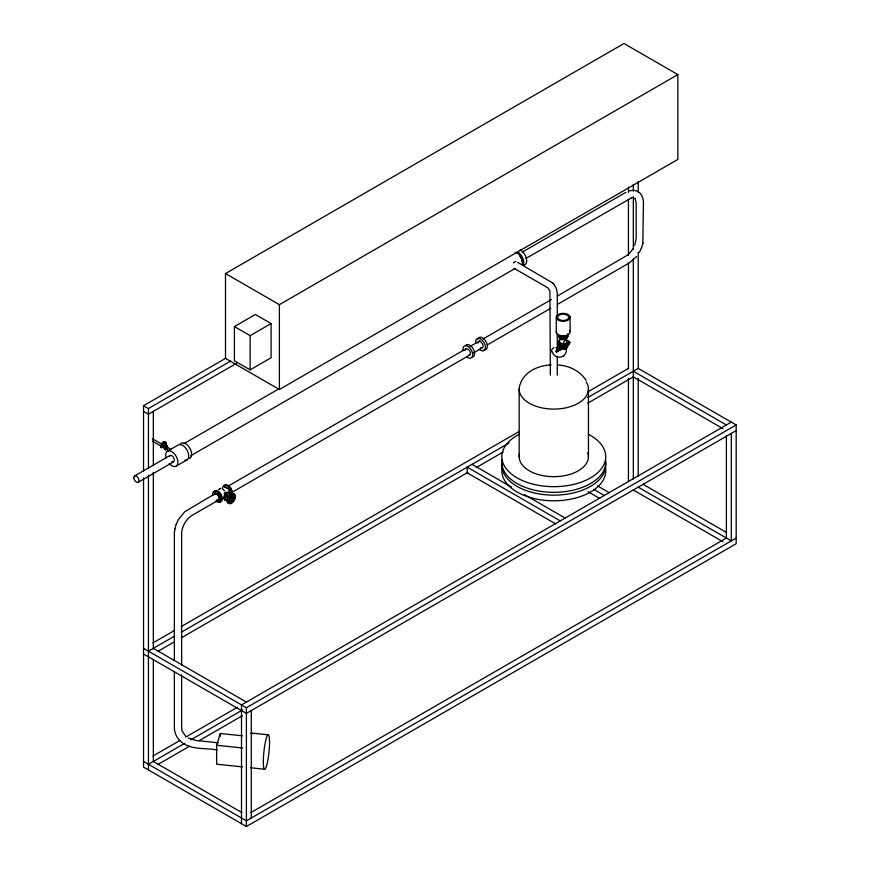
<?xml version="1.0" encoding="UTF-8"?>
<svg xmlns="http://www.w3.org/2000/svg" width="870" height="870" viewBox="0 0 870 870"><rect width="100%" height="100%" fill="white"/><g stroke="black" fill="none" stroke-linecap="round" stroke-linejoin="round"><path stroke-width="1.3" d="M242.469 735.824L220.36 733.497L216.641 745.285L216.63 764.197L242.643 766.927M562.988 339.159L559.801 338.387L559.704 335.385L562.999 336.222L563.216 339.159L566.577 338.299L567.893 336.451L567.893 333.634M228.125 497.683L229.169 496.248L229.223 497.662M163.19 444.102L164.017 443.972M166.822 447.637C166.54 445.299 164.191 449.681 166.333 448.528M566.229 347.859C568.197 357.32 555.952 360.952 552.222 352.176M221.034 500.631L220.36 500.739L220.327 499.804M225.036 485.928L225.711 485.83M165.169 442.384L163.854 442.178L165.169 442.384L163.962 442.895L164.419 444.309L163.114 444.037A1.925 1.109 0 0 1 163.179 442.123A1.925 1.109 0 0 1 166.061 443.08A1.925 1.109 0 0 1 163.179 444.037L164.071 443.243L164.43 443.972M174.935 528.579L174.359 533.288L174.359 660.558M231.05 498.456C231.996 499.891 232.04 499.391 231.202 498.238M231.637 497.955L230.909 499.228M232.301 498.336L231.888 499.032M567.893 343.628L568.882 344.205L567.523 343.965L568.567 342.671L568.98 344.107M568.175 343.933L568.11 343.726A4.992 2.882 0 0 1 567.925 344.498M568.317 343.976L569.187 343.574M567.925 343.15C568.099 346.227 569.165 342.312 569.165 344.063M568.762 343.498L568.262 342.856L568.034 343.715M568.98 343.596L568.317 343.117M569.121 343.683L568.523 343.356M642.854 243.382L643.43 202.482C643.332 198.545 642.071 194.304 638.645 192.009M465.232 350.479C466.298 345.531 472.682 352.676 469.626 355.112L232.149 492.224M477.967 343.128C479.664 336.853 486.819 349.262 480.534 347.587M165.691 443.243C162.559 442.145 167.04 445.364 164.354 443.243C168.182 442.264 163.527 444.342 163.93 442.906C163.277 441.264 162.103 443.363 162.907 444.091M162.592 443.178L163.886 442.928M162.657 442.776L163.864 443.276M164.495 443.395C162.636 442.928 166.964 444.157 165.343 442.482M161.472 445.168L161.602 445.266M176.229 524.218L178.437 519.542L184.777 511.712L215.336 493.529M639.352 252.42L641.56 247.743M174.826 528.949L176.284 524.023M227.799 499.206L228.027 498.466L230.844 499.032L228.027 498.466M228.679 498.847L228.679 502.001L230.844 499.304L230.191 498.923L228.027 501.62L227.69 500.239M230.202 498.564L231.54 497.586M231.616 498.184L231.268 499.413L232.072 498.532L230.778 497.999M232.268 498.564L231.931 499.282M231.735 494.312L231.159 497.444L232.279 498.205L234.454 495.508L234.454 498.673L233.791 498.292L234.008 495.617M568.001 344.009L568.762 343.139M568.132 344.15L569.067 343.313M568.871 343.171L568.621 344.15M634.741 245.362L636.155 238.391L636.155 202.753L634.926 198.175L635.317 198.806M641.505 247.939L642.963 243.002M163.506 444.494L164.017 443.83A1.522 0.881 0 0 0 162.712 445.038A1.522 0.881 0 0 0 165.115 445.407A1.522 0.881 0 0 0 164.898 443.972M162.973 447.3A2.175 1.251 -60 0 1 161.135 447.256A2.175 1.251 -60 0 1 161.929 444.581A2.175 1.251 -60 0 1 163.908 444.157L164.626 444.157M164.778 444.091L164.289 444.777L163.506 444.255M562.999 336.222C571.938 333.884 561.237 338.223 559.867 335.472M169.313 456.478C172.195 451.943 177.447 463.384 171.792 461.644M558.312 343.813L559.801 345.749L563.216 346.521L563.216 349.338L566.413 348.446L566.827 343.465L566.044 346.619L557.028 351.828A1.098 0.631 -60 0 1 556.245 351.382A1.098 0.631 -60 0 1 557.028 350.034L566.403 344.215L556.865 349.947A1.098 0.631 -60 0 0 556.093 351.295A1.098 0.631 -60 0 0 556.865 351.741L565.881 346.532L566.674 343.378L569.187 342.106C571.623 342.486 567.283 344.857 566.674 345.172M231.105 498.379L228.277 497.803L230.071 495.269M228.94 498.184L231.311 495.226L231.268 498.336M230.474 498.379L231.55 497.923L230.648 497.738L230.648 495.813M233.53 498.956L231.159 501.903L231.822 502.284L234.193 499.337L231.366 498.76M568.48 343.465C568.752 341.247 565.554 344.357 568.371 343.552M568.708 343.596L567.969 344.226M566.348 348.587L566.674 343.378M164.43 444.244L163.941 443.852A1.338 0.772 0 0 0 162.897 444.94A1.338 0.772 0 0 0 164.952 445.266A1.338 0.772 0 0 0 164.963 444.037M228.669 497.172C230.365 494.845 230.082 499.347 228.375 498.108M162.929 444.037L162.592 442.917L163.832 442.971M162.298 445.386L162.516 446.778M164.397 443.167L165.343 442.754M633.066 248.787L628.151 254.888M567.893 336.277C566.642 339.55 562.259 339.311 559.638 338.115M566.5 348.489L567.893 346.51L568.295 344.063M569.85 342.617L566.827 345.26M231.561 497.912L234.193 495.15L233.53 494.769L231.366 497.466L232.149 498.423M231.311 499.695L231.311 502.577L228.636 502.316L230.441 499.293M233.791 495.128L231.409 498.195M228.277 501.99L228.94 502.371L231.105 499.674M563.173 356.396L563.651 355.819M161.798 447.474L161.798 447.474A2.175 1.251 -60 0 1 161.135 444.983A2.175 1.251 -60 0 1 163.701 444.287M231.126 498.988L234.193 499.337M636.546 256.519L629.488 262.816L557.779 304.217M219.099 489.321L221.002 488.244M218.664 489.592L220.545 488.483M165.517 443.537L164.669 444.2M628.423 254.605L557.431 296.028M568.023 343.041L569.371 343.487M568.436 344.085L568.73 342.9M225.504 273.55L623.975 43.5L677.85 74.602L677.85 159.438L279.379 389.488L225.504 358.386L225.504 273.55L279.379 304.663L677.85 74.602M234.411 326.576L255.356 314.483L271.081 323.564L271.081 357.777L250.136 369.87L234.411 360.789L234.411 326.576L250.136 335.657L271.081 323.564M143.539 471.072L143.539 405.714L225.754 358.244M143.539 405.714L148.433 408.541L230.659 361.072M236.531 363.334L148.433 414.196L143.539 411.369M162.94 443.667C165.452 442.993 161.439 443.352 163.614 442.221M163.114 444.037L163.995 443.537M167.138 451.399L177.958 445.146A8.656 5.002 60 0 1 187.67 451.334A8.656 5.002 60 0 1 184.657 460.273M183.853 443.711L279.074 388.738M134.567 475.966L169.824 455.608M522.424 252.039L625.845 192.335M138.2 482.263L173.445 461.916M525.871 258.455L632.055 197.566L631.424 197.784M190.78 455.706L515.225 268.395M176.447 465.95L187.278 459.708M228.266 486.058L465.733 348.968M470.094 346.445L479.838 340.822M483.372 338.778L551.547 299.421M219.218 499.684L192.172 515.301C186.267 518.824 181.721 526.687 181.634 533.56L181.634 665.365M473.139 353.089L482.535 347.663M487.243 344.944L550.721 308.295M565.804 345.107L566.968 345.955L567.186 345.346A2.458 1.414 -60 0 1 565.924 343.791A2.458 1.414 -60 0 1 567.784 341.062A2.458 1.414 -60 0 1 569.361 342.149L569.698 341.997M566.577 348.348L562.988 349.207L562.988 346.521M152.935 642.919L174.076 630.717M181.123 626.65L519.401 431.346M587.522 392.022L628.629 368.282M148.433 651.173L174.283 636.253M181.33 632.186L509.026 442.993M587.718 397.557L638.232 368.401L736.183 424.951L736.183 543.717L246.395 826.5L143.539 767.112L143.539 477.858M157.829 651.402L174.283 641.919M181.33 637.84L467.919 472.377M476.14 467.636L503.154 452.041M587.718 403.212L633.534 376.764M152.935 756.041L179.949 740.435M185.821 737.053L237.499 707.212M731.289 422.124L241.501 704.907L241.501 823.672M148.433 764.284L184.853 743.263M190.726 739.881L242.404 710.04M143.539 648.346L246.395 707.734L736.183 424.951M157.829 764.523L189.551 746.21M198.947 740.783L242.404 715.695M736.183 430.606L246.395 713.389L143.539 654.001M250.897 812.591L726.591 537.954M736.183 538.062L246.395 820.845L143.539 761.457M165.789 446.669L165.017 448.376L168.639 450.519M231.866 498.108L228.277 497.803M163.886 443.2L163.614 442.482M566.25 344.911L565.38 345.303A4.546 2.621 0 0 1 559.889 344.89A4.546 2.621 0 0 1 559.171 341.725M566.566 345.096L565.598 345.521A4.992 2.882 0 0 1 559.573 345.064A4.992 2.882 0 0 1 558.779 341.595M568.023 343.954L568.371 344.542M567.186 345.346L567.631 345.151A2.458 1.414 -60 0 0 569.132 343.28M231.159 494.551L234.193 495.15M231.561 498.086L232.127 498.26M231.311 502.577L228.94 502.371M230.082 488.244L230.637 488.462M629.369 190.834L633.512 190.269M469.626 355.112L468.473 355.221M565.38 343.726L564.282 343.987A4.546 2.621 0 0 1 559.171 342.758A4.546 2.621 0 0 1 559.889 339.594M565.881 346.532L565.804 344.553L563.151 343.65A3.763 2.175 0 0 1 559.889 340.387M551.221 364.911C538.867 365.269 524.403 371.37 520.358 383.92A34.637 19.999 0 0 0 555.615 409.063A34.637 19.999 0 0 0 586.141 381.93M558.312 343.998L559.801 345.934L563.216 346.695M557.692 365.008C568.806 365.454 580.149 370.837 586.119 380.44M231.627 498.097L233.791 498.292M234.454 498.673L231.279 497.77M251.571 733.051L268.308 734.813A17.313 2.534 -84 0 1 267.655 761.185A17.313 2.534 -84 0 1 263.349 760.075A17.313 2.534 -84 0 1 268.308 734.813M218.359 742.806L195.63 740.413L188.311 738.032M216.641 745.285L242.654 748.015M217.293 749.983C205.146 747.635 190.541 750.353 180.612 741.338M250.419 767.753L264.567 769.243M569.698 342.171L569.034 342.019L569.698 342.356M560.856 348.696L562.988 349.207M634.252 190.291L637.308 191.237M568.947 343.237L568.327 342.91L569.165 343.03M568.501 344.248L567.838 343.933L568.447 344.281M232.518 494.236L233.53 494.769M517.585 262.359L552.613 282.946M514.148 268.373L547.741 287.785L549.905 290.852L550.34 375.144M633.327 371.229L726.385 424.951M633.327 376.884L722.905 428.595M559.801 338.387L558.312 336.277M566.631 345.27L567.631 345.151M559.801 348.446L559.638 345.662M642.876 484.198L726.635 532.549M637.982 487.026L731.289 540.89L731.289 433.434M633.327 489.995L722.905 541.705M597.549 485.906L609.185 492.627M593.808 489.408L604.28 495.454M588 491.702L599.626 498.423M472.062 464.33L511.614 487.167M524.414 494.551L565.119 518.063M560.226 520.891L467.168 467.157L467.168 472.812L555.571 523.86M152.196 438.621L162.679 444.679A1.305 0.75 -60 0 0 161.657 446.299A1.305 0.75 -60 0 0 162.657 446.832M166.17 446.691L170.835 449.388M152.38 441.123L162.831 447.158M153.337 648.346L246.395 702.079M241.74 812.504L153.337 761.457L153.337 659.688M222.524 489.016L224.503 490.767M553.962 284.37L556.343 288.394L557.268 292.788L557.268 315.745M552.363 282.674L554.092 284.512M163.799 444.091L163.843 444.146A1.522 0.881 0 0 1 164.136 444.091M185.571 736.031L182.124 731.018L181.634 727.875L181.634 674.881M180.394 741.142C176.936 737.716 174.478 733.214 174.359 728.255L174.359 671.39M558.312 343.683L558.312 346.51L559.704 348.489M220.599 494.247L220.632 495.182L220.001 494.649M563.76 343.606C562.118 342.269 566.903 338.147 566.881 340.714M163.854 442.178L164.18 443.135M566.348 335.472L566.413 338.387M563.216 336.222L563.216 339.159M726.385 435.979L726.385 538.062M638.232 181.623L638.232 192.477M638.232 252.191L638.232 368.88M638.232 378.385L638.232 476.086M633.327 184.451L633.327 191.237M633.327 196.663L633.327 249.581M633.327 259.086L633.327 478.913M628.434 187.05L628.434 192.477M628.434 199.263L628.434 254.899M628.434 263.044L628.434 368.88M628.434 378.385L628.434 481.512M588.446 389.097L588.446 456.674M570.078 316.919L570.078 331.568M566.577 335.603L566.577 338.299M566.044 344.824L566.044 346.619M557.268 333.297L557.268 349.49M557.268 356.243L557.268 375.144M556.289 317.724L556.289 332.373M519.172 389.097L519.172 456.674M279.379 304.663L279.379 389.488M251.289 710.562L251.289 818.017M250.136 335.657L250.136 369.87M246.395 707.734L246.395 826.5M231.822 494.932L231.822 497.825M231.822 502.284L231.822 499.391L231.159 499.01L231.159 501.903M230.648 500.272L230.648 502.197M220.36 733.497L220.36 736.194M153.337 411.369L153.337 465.646M153.337 472.432L153.337 648.835M148.433 408.541L148.433 468.473M148.433 475.259L148.433 769.939M587.772 452.77A34.637 19.999 0 0 1 554.951 476.662A34.637 19.999 0 0 1 519.466 454.064M513.485 262.947A3.458 2.001 -60 0 1 514.072 262.327M514.714 261.87A3.458 2.001 -60 0 1 515.932 261.533M250.864 733.475A17.313 2.534 -84 0 1 252.159 733.812M569.654 330.546A6.927 4.002 0 0 1 563.88 335.95A6.927 4.002 0 0 1 556.343 331.329M164.832 443.863A1.522 0.881 0 0 1 165.18 445.288A1.522 0.881 0 0 1 162.744 444.994A1.522 0.881 0 0 1 164.06 443.765M164.832 443.624A1.522 0.881 0 0 1 165.18 445.048A1.522 0.881 0 0 1 162.744 444.755A1.522 0.881 0 0 1 164.06 443.537M162.244 446.691A1.338 0.772 -60 0 1 161.57 446.778M161.407 446.647A1.338 0.772 -60 0 1 162.201 444.526M162.984 446.669A1.272 0.729 -60 0 1 161.809 446.604A1.272 0.729 -60 0 1 162.603 444.885M164.898 444.211A1.522 0.881 0 0 1 165.387 445.473A1.522 0.881 0 0 1 163.168 445.647A1.522 0.881 0 0 1 163.071 444.352M164.963 444.124A1.338 0.772 0 0 1 165.202 445.212A1.338 0.772 0 0 1 163.321 445.353A1.338 0.772 0 0 1 163.082 444.265A1.925 1.109 0 0 1 163.179 442.384A1.925 1.109 0 0 1 166.061 443.341A1.925 1.109 0 0 1 163.179 444.309M163.332 444.124A1.338 0.772 0 0 1 163.973 443.972M164.963 445.146A1.164 0.674 0 0 1 165.028 446.049A1.164 0.674 0 0 1 163.473 446.169A1.164 0.674 0 0 1 163.136 445.288M164.963 444.494A1.164 0.674 0 0 1 165.028 445.407A1.164 0.674 0 0 1 163.473 445.516A1.164 0.674 0 0 1 163.136 444.635M166.822 448.267A2.175 1.251 -60 0 1 164.397 449.29A2.175 1.251 -60 0 1 165.333 446.147A2.175 1.251 -60 0 1 167.268 446.745M167.181 448.474A2.175 1.251 -60 0 1 164.647 449.29A2.175 1.251 -60 0 1 166.224 445.995A2.175 1.251 -60 0 1 167.421 447.963M166.583 448.496A1.338 0.772 -60 0 1 165.18 448.681A1.305 0.75 -60 0 1 164.898 447.669A1.305 0.75 -60 0 1 165.898 446.495M165.18 448.681A1.338 0.772 -60 0 1 166.072 446.756A1.338 0.772 -60 0 1 167.007 447.571M166.04 448.452A1.305 0.75 -60 0 1 165.811 448.648M227.886 498.782A1.86 1.077 -60 0 1 228.353 496.085A1.86 1.077 -60 0 1 230.169 496.368A1.86 1.077 -60 0 1 228.462 498.869M227.57 498.553A1.86 1.077 -60 0 1 227.374 496.248A1.86 1.077 -60 0 1 229.441 495.476M229.582 496.161A1.86 1.077 -60 0 1 229.169 497.455M228.56 498.173A1.86 1.077 -60 0 1 228.212 498.412M226.287 500.489A4.35 2.512 -60 0 1 225.689 494.965A4.35 2.512 -60 0 1 230.615 493.736M229.941 498.869A4.35 2.512 -60 0 1 225.221 499.108A4.35 2.512 -60 0 1 229.169 492.942A4.35 2.512 -60 0 1 230.55 497.912M222.633 488.44A6.21 3.589 60 0 1 227.026 485.906A6.21 3.589 60 0 1 231.42 493.518M231.268 494.747A6.21 3.589 60 0 1 230.833 495.715M224.242 485.656A6.21 3.589 60 0 1 230.724 487.907A6.21 3.589 60 0 1 231.159 495.769M226.515 488.07A3.621 2.088 60 0 1 227.179 488.494M229.288 492.376A3.621 2.088 60 0 1 229.256 493.127M225.515 487.613A3.73 2.153 60 0 1 226.135 487.602M226.798 487.82A3.73 2.153 60 0 1 229.408 493.649M229.854 493.421A4.35 2.512 -60 0 0 224.699 494.802A4.35 2.512 -60 0 0 226.08 499.945A3.828 2.208 -60 0 0 226.646 500.011M226.668 500.283A4.35 2.512 -60 0 1 225.286 495.139A4.35 2.512 -60 0 1 230.43 493.758M229.006 498.575A4.35 2.512 -60 0 1 228.266 499.358M229.125 492.953A3.828 2.208 -60 0 1 229.974 493.758M226.417 499.88A3.828 2.208 -60 0 1 224.96 496.629A3.828 2.208 -60 0 1 228.505 492.898M229.343 493.083A3.828 2.208 -60 0 1 230.191 493.877M225.526 499.663A3.828 2.208 -60 0 1 225.178 499.152M225.004 497.651A3.828 2.208 -60 0 1 228.049 493.203M224.667 498.086A3.317 1.914 -60 0 1 224.101 498.14M224.101 493.453A3.317 1.914 -60 0 1 225.874 492.159M224.851 498.575A3.317 1.914 -60 0 1 224.612 498.064M224.536 497.401A3.317 1.914 -60 0 1 224.851 495.867M226.276 493.79A3.317 1.914 -60 0 1 226.874 493.344M233.649 499.956A5.492 3.165 -60 0 1 227.929 502.98A5.492 3.165 -60 0 1 228.679 495.987A5.492 3.165 -60 0 1 234.269 494.193M234.661 495.052A5.492 3.165 -60 0 1 234.791 496.139M234.661 497.368A5.492 3.165 -60 0 1 234.269 498.673M212.748 495.639A6.21 3.589 60 0 1 216.608 491.496A6.21 3.589 60 0 1 221.371 499.739A6.21 3.589 60 0 1 215.858 501.011M214.912 490.8A6.21 3.589 60 0 1 221.828 495.835A6.21 3.589 60 0 1 219.153 501.74M213.77 492.42A6.21 3.589 60 0 1 214.216 491.441M215.086 494.638A2.925 1.686 60 0 1 215.401 494.312M216.837 494.377A2.925 1.686 60 0 1 218.674 496.553M218.892 497.248A2.925 1.686 60 0 1 218.751 498.978M214.292 494.551A3.828 2.208 60 0 1 217.326 493.953A3.828 2.208 60 0 1 219.621 498.575A3.828 2.208 60 0 1 216.978 499.978M214.357 494.508A3.828 2.208 60 0 1 217.402 493.91A3.828 2.208 60 0 1 219.697 498.532A3.828 2.208 60 0 1 217.054 499.935M563.956 348.468A3.295 1.903 0 0 1 562.248 348.468M566.294 337.027A3.295 1.903 0 0 1 565.957 337.484M565.435 337.875A3.295 1.903 0 0 1 563.956 338.376M562.248 338.376A3.295 1.903 0 0 1 560.769 337.875M566.783 337.005A3.763 2.175 0 0 1 563.151 339.735A3.763 2.175 0 0 1 559.519 337.005M567.033 340.137A4.546 2.621 0 0 1 567.49 340.768M566.098 337.016A3.056 1.762 0 0 1 565.794 337.44M564.673 338.082A3.056 1.762 0 0 1 563.945 338.267M562.357 338.267A3.056 1.762 0 0 1 561.618 338.082M567.425 345.194A4.992 2.882 0 0 1 565.598 346.249M563.107 346.63A4.992 2.882 0 0 1 558.779 342.312M557.072 348.783A3.078 2.251 -41.2 0 1 557.094 349.425M552.744 352.47A3.078 2.251 -41.2 0 1 551.678 350.164A3.078 2.251 -41.2 0 1 553.929 347.608M555.973 347.456A3.078 2.251 -41.2 0 1 556.495 347.761M605.563 459.719A51.95 29.993 0 0 1 553.809 492.322A51.95 29.993 0 0 1 502.055 459.719M588.359 434.271A51.95 29.993 0 0 1 591.241 477.467A51.95 29.993 0 0 1 516.367 477.467A51.95 29.993 0 0 1 519.26 434.271M605.563 468.201A51.95 29.993 0 0 1 553.809 500.805A51.95 29.993 0 0 1 502.055 468.201M605.563 462.546A51.95 29.993 0 0 1 553.809 495.15A51.95 29.993 0 0 1 502.055 462.546M515.181 252.691A6.927 4.002 60 0 1 521.097 257.009A6.927 4.002 60 0 1 521.88 264.284M519.716 256.041A5.883 3.404 60 0 1 521.239 258.684M521.652 260.087A5.883 3.404 60 0 1 521.793 261.413M180.036 444.494A8.656 5.002 60 0 1 189.529 447.648A8.656 5.002 60 0 1 189.029 458.555M517.15 251.68A8.656 5.002 60 0 1 523.164 265.241M520.097 249.984A8.656 5.002 60 0 1 526.35 258.281A8.656 5.002 60 0 1 524.044 265.143M166.018 457.707A8.656 5.002 60 0 1 171.314 451.356A8.656 5.002 60 0 1 177.817 463.438A8.656 5.002 60 0 1 169.161 463.536M465.515 345.564A6.927 4.002 60 0 1 473.226 348.837A6.927 4.002 60 0 1 472.214 357.146M463.068 350.697A6.927 4.002 60 0 1 467.375 346.086A6.927 4.002 60 0 1 472.682 355.275A6.927 4.002 60 0 1 466.537 356.7M475.803 343.346A6.927 4.002 60 0 1 480.109 338.734A6.927 4.002 60 0 1 485.416 347.924A6.927 4.002 60 0 1 479.272 349.349M477.76 339.289A6.927 4.002 60 0 1 485.96 341.486A6.927 4.002 60 0 1 483.763 349.675M164.745 449.192L165.398 449.355L164.789 449.094M213.987 492.181L214.77 493.116L213.987 492.181M218.914 494.812L219.697 495.737L218.914 494.812M219.099 500.609L219.892 501.533L219.099 500.609M224.025 486.395L224.808 487.32L224.025 486.395M228.94 489.016L229.734 489.951L228.94 489.016M558.812 320.421A6.927 4.002 0 0 0 570.024 317.963A6.927 4.002 0 0 0 560.726 313.581A6.927 4.002 0 0 0 558.812 320.421M559.323 319.594A5.503 3.175 0 0 0 568.512 318.115A5.503 3.175 0 0 0 561.705 314.255A5.503 3.175 0 0 0 559.323 319.594M232.573 502.501A5.492 3.165 -60 0 0 234.313 494.008A5.492 3.165 -60 0 0 227.82 499.761A5.492 3.165 -60 0 0 232.573 502.501M133.817 477.63A3.632 2.099 60 0 0 137.677 482.426A3.632 2.099 60 0 0 137.677 477.293A3.632 2.099 60 0 0 133.817 477.63"/></g></svg>
